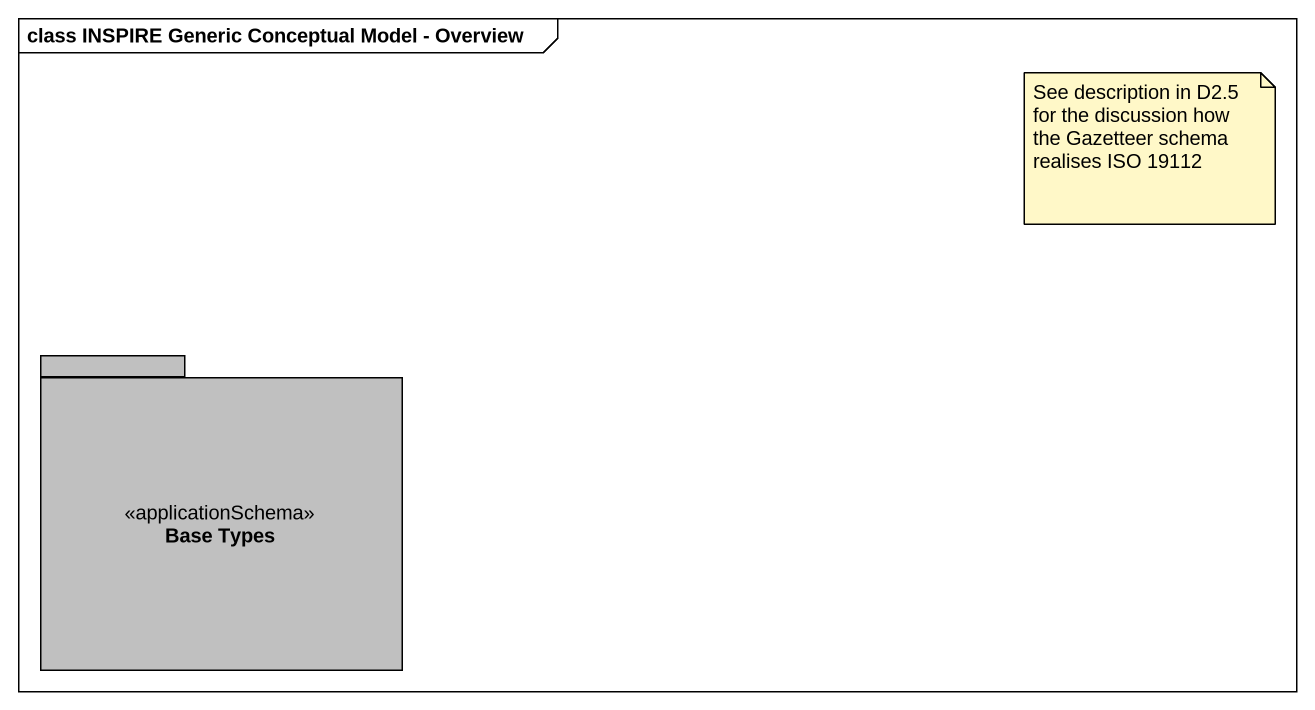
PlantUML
@startuml
mainframe class INSPIRE Generic Conceptual Model - Overview
package "Base Types" as Base_Types <<applicationSchema>> #C0C0C0 {
}
note as N1
  See description in D2.5 for the discussion how the Gazetteer schema realises ISO 19112
end note
@enduml
